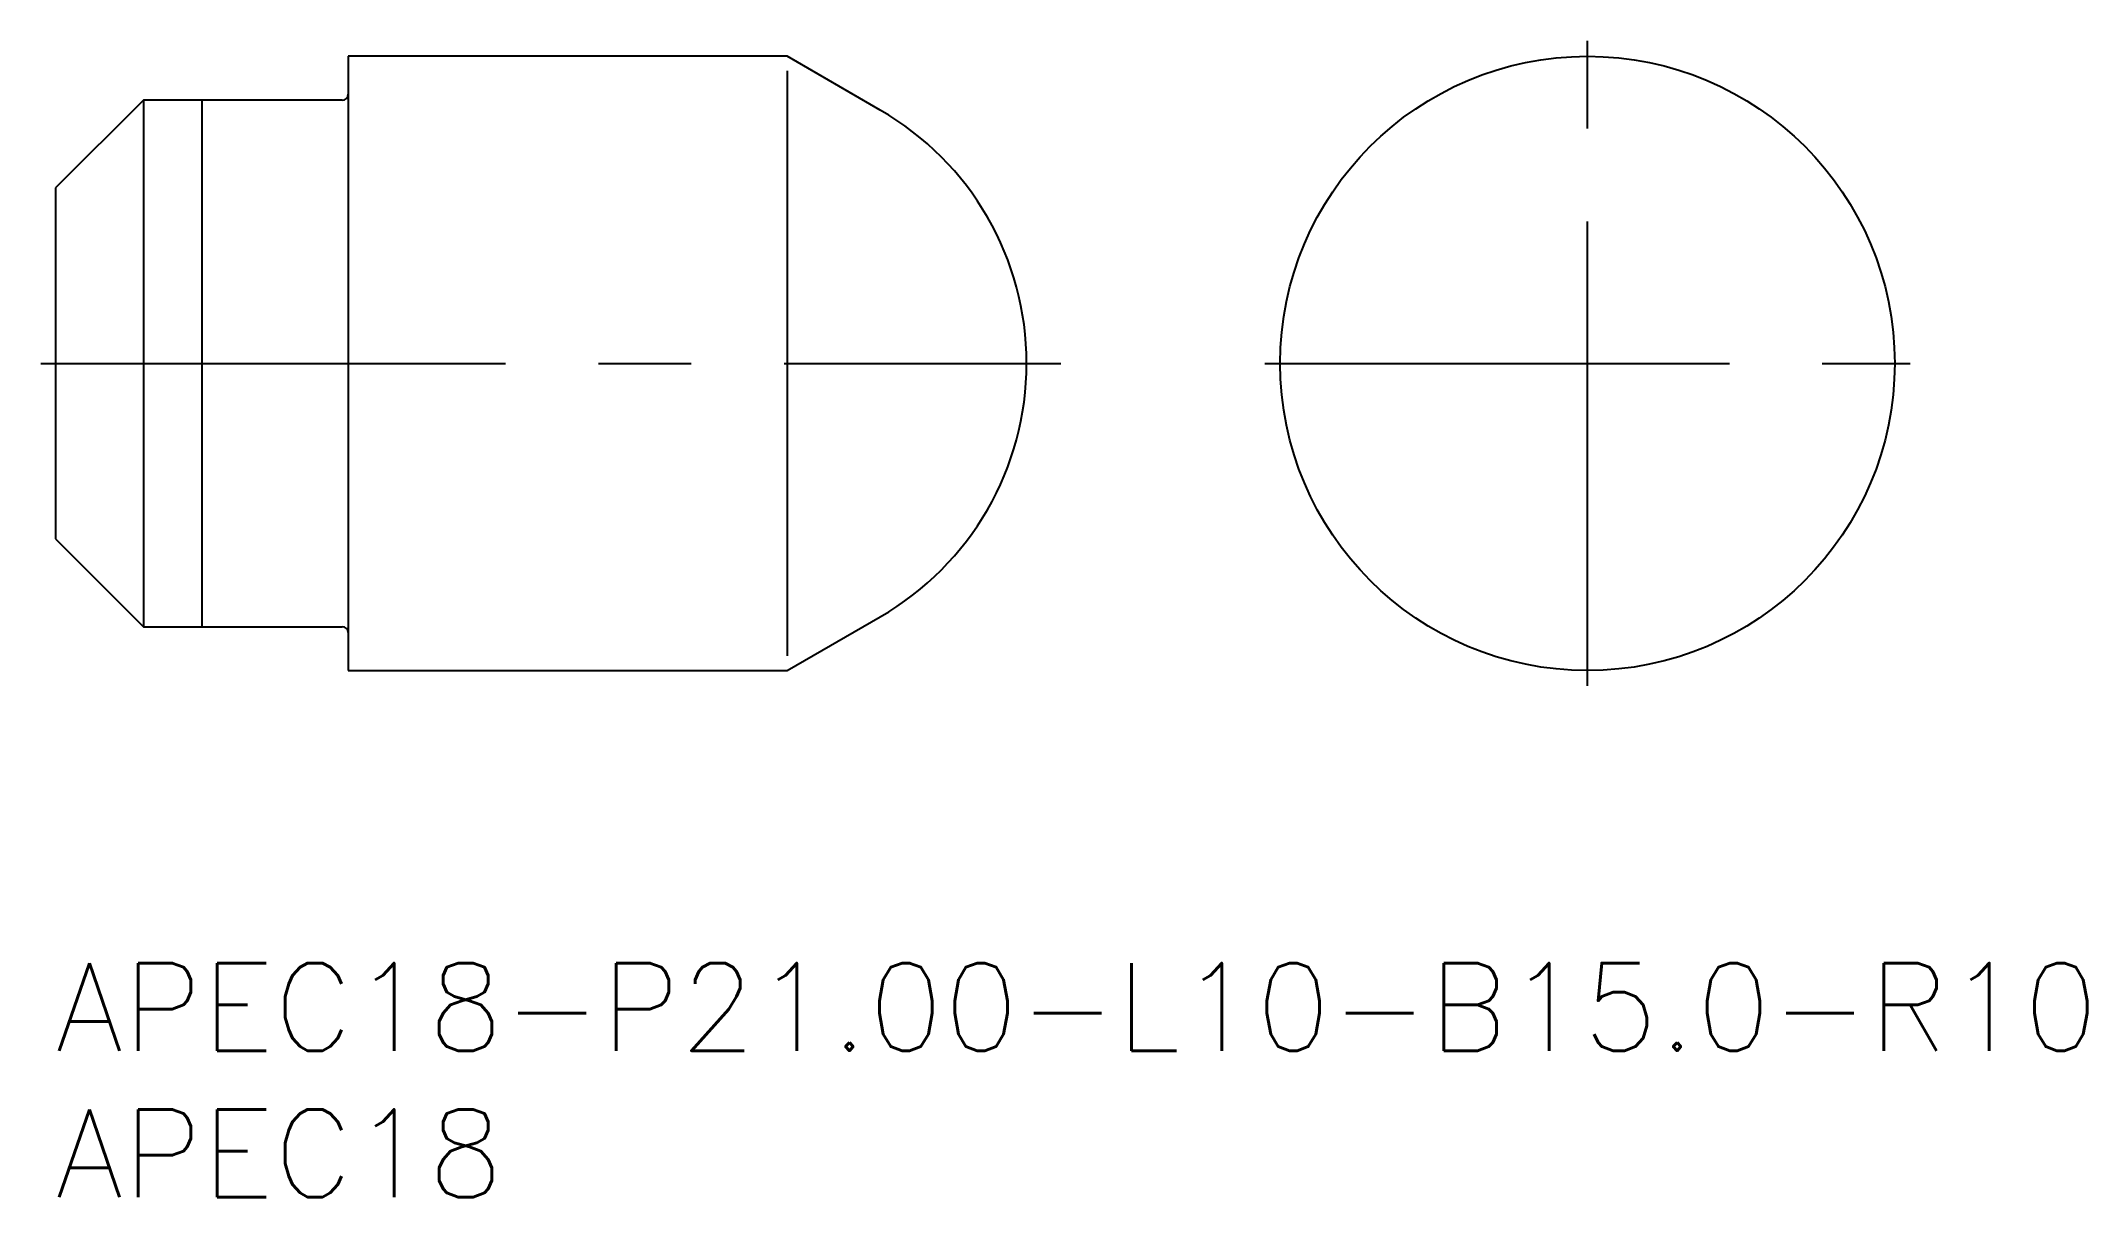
# Model space of a CAD drawing. Extents: x -0.5 to 69.4, y -8 to 31.5.
import ezdxf

# ---------------------------------------------------------------- set-up
doc = ezdxf.new("R2010")
doc.units = 0
doc.header["$LTSCALE"] = 0.5
doc.linetypes.add('CENTER', pattern=[50.8, 31.75, -6.35, 6.35, -6.35])
for name, color, linetype in [('MSM_CENTER', 1, 'CENTER'), ('MSM_CONTINUOUS', 7, 'CONTINUOUS'), ('MSM_NARROW', 5, 'CONTINUOUS'), ('MSM_PART_NUMBER', 7, 'CONTINUOUS')]:
    doc.layers.add(name, color=color, linetype=linetype)
doc.styles.get("Standard").update_dxf_attribs({"font": 'txt.shx', "height": 1, "bigfont": 'bigfont.shx'})

# ---------------------------------------------------------------- blocks, each defined once
blk = doc.blocks.new('*U13')
at = {"layer": 'MSM_PART_NUMBER'}
blk.add_text('APEC18-P21.00-L10-B15.0-R10', height=3, dxfattribs=at).set_placement((0, -3))
blk = doc.blocks.new('*U14')
at = {"layer": 'MSM_PART_NUMBER'}
blk.add_text('APEC18', height=3, dxfattribs=at).set_placement((0, -8))

msp = doc.modelspace()

# ---------------------------------------------------------------- linework, layer by layer
at = {"layer": 'MSM_CENTER'}
for p, q in [((52.354, 9.475), (52.354, 31.525)), ((-0.5, 20.5), (34.356, 20.5)), ((41.329, 20.5), (63.379, 20.5))]:
    msp.add_line(p, q, dxfattribs=at)
at = {"layer": 'MSM_CONTINUOUS'}
for p, q in [((25, 31), (10, 31)), ((10, 31), (10, 10)), ((28.187, 29.16), (25, 31)), ((3, 29.5), (0, 26.5)), ((9.8, 29.5), (3, 29.5)), ((3, 29.5), (3, 11.5)), ((0, 26.5), (0, 14.5)), ((0, 14.5), (3, 11.5)), ((3, 11.5), (9.8, 11.5)), ((25, 10), (28.187, 11.84)), ((10, 10), (25, 10))]:
    msp.add_line(p, q, dxfattribs=at)
msp.add_circle((52.354, 20.5), 10.5, dxfattribs=at)
for centre, radius, start, end in [((9.8, 29.7), 0.2, 270, 0), ((23.187, 20.5), 10, 300, 60), ((9.8, 11.3), 0.2, 0, 90)]:
    msp.add_arc(centre, radius, start, end, dxfattribs=at)
at = {"layer": 'MSM_NARROW'}
for p, q in [((25, 30.5), (25, 10.5)), ((5, 29.5), (5, 11.5))]:
    msp.add_line(p, q, dxfattribs=at)

# ---------------------------------------------------------------- block references
at = {"layer": 'MSM_CONTINUOUS'}
for name in ['*U13', '*U14']:
    msp.add_blockref(name, (0, 0), dxfattribs=at)

doc.saveas('drawing.dxf')
